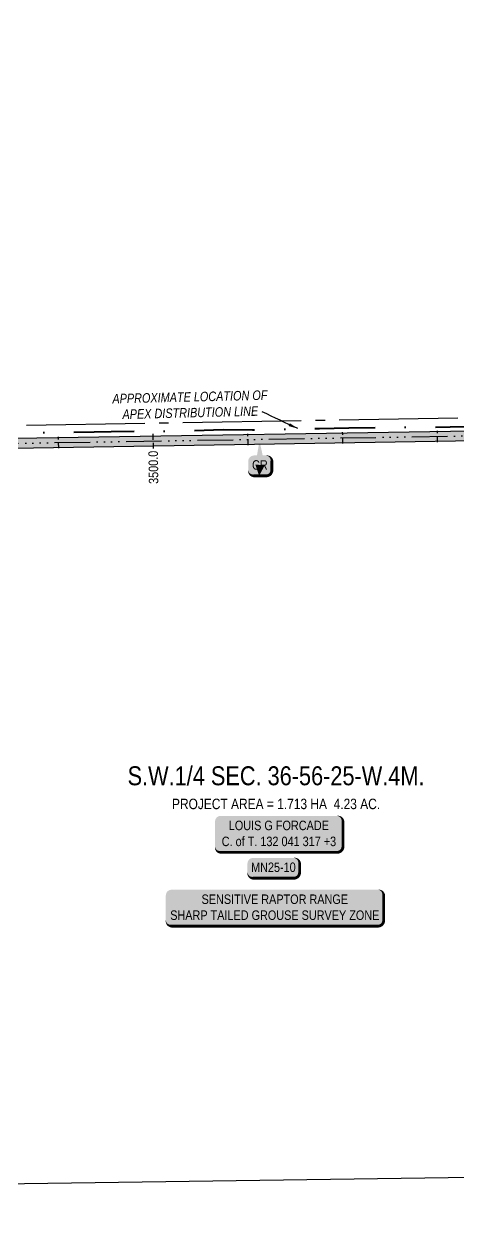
# Model space of a CAD drawing. Extents: x 88833 to 97610, y 5963373 to 5974710.
# Drawn here: x 92459 to 92916, y 5968247 to 5969520 of the extents above; entities that cross this region are included whole.
import ezdxf
from ezdxf.enums import TextEntityAlignment as Align

# ---------------------------------------------------------------- set-up
doc = ezdxf.new("R2010")
doc.units = 0
doc.header["$LTSCALE"] = 5
for name, pattern in [('COOP2', [10, 5, -1, 0, -1, 0, -1, 0, -1, 0, -1]), ('DASHDOT', [25.4, 12.7, -6.35, 0, -6.35]), ('foc-QUARTERLINE', [33, 25, -3, 2, -3]), ('foc-TIELINE', [1.875, 1.25, -0.625])]:
    doc.linetypes.add(name, pattern=pattern)
for name, color, linetype in [('AS-OWNER', 7, 'Continuous'), ('AS-WILDLIFE-BLOCK', 131, 'Continuous'), ('C-SYMBOL', 7, 'Continuous'), ('L-AREAREQUIRED', 7, 'Continuous'), ('L-QSEC', 8, 'foc-QUARTERLINE'), ('L-SEC', 7, 'Continuous'), ('P-APEX RECON PAY ITEMS', 240, 'Continuous'), ('P-APEX RECON-10m BUFFER', 51, 'COOP2'), ('P-APEX RECON-LINE LIST', 240, 'Continuous'), ('P-APEX RECON-URBAN', 30, 'COOP2'), ('P-APEX RECON-WORK AREA', 104, 'Continuous'), ('P-BUFFER-PURPLE', 187, 'foc-TIELINE'), ('P-BUFFER-PURPLE-T', 187, 'Continuous')]:
    doc.layers.add(name, color=color, linetype=linetype)
doc.layers.add('AS-RECON EXISTING', color=151, linetype='DASHDOT', lineweight=40)
doc.layers.add('AS-RECON EXISTING-T', color=151, linetype='Continuous', lineweight=40)
doc.styles.add('1.8', font='ARIALN.TTF', dxfattribs={"height": 2})
doc.styles.add('100L', font='ARIALN.TTF', dxfattribs={"height": 10})
doc.styles.add('175L', font='ARIALN.TTF', dxfattribs={"height": 2})
doc.styles.add('80', font='ARIALN.TTF', dxfattribs={"height": 10})
doc.styles.add('80CG', font='ARIALN.TTF', dxfattribs={"height": 10})
doc.dimstyles.new('Compass 5 000', dxfattribs={"dimscale": 5, "dimtxt": 9, "dimasz": 2, "dimexe": 0.2, "dimexo": 0.0625, "dimgap": 0.5, "dimtad": 0, "dimtih": 1, "dimtoh": 1, "dimzin": 0, "dimdsep": 46, "dimtxsty": '80CG', "dimcen": 0.1, "dimse1": 1, "dimse2": 1, "dimclrd": 256, "dimclrt": 256, "dimaunit": 1, "dimadec": 4, "dimazin": 0, "dimtfac": 0.06, "dimtofl": 0, "dimtmove": 0, "dimatfit": 1, "dimfxl": 0.2, "dimtolj": 1, "dimtzin": 0, "dimlwd": -1, "dimarcsym": 0})

# ---------------------------------------------------------------- blocks, each defined once
blk = doc.blocks.new('*U452')
at = {"true_color": 0xffffa8}
h = blk.add_hatch(color=51, dxfattribs=at)
edge = h.paths.add_edge_path()
edge.add_line((-21.5, -11.5), (21.5, -11.5))
edge.add_arc((21.5, -5.5), 6, 270, 360)
edge.add_line((27.5, -5.5), (27.5, 4))
edge.add_arc((21.5, 4), 6, 0, 90)
edge.add_line((21.5, 10), (-21.5, 10))
edge.add_arc((-21.5, 4), 6, 90, 180)
edge.add_line((-27.5, 4), (-27.5, -5.5))
edge.add_arc((-21.5, -5.5), 6, 180, 270)
at = {"color": 240, "flags": 128}
for points in [[(-24.7, -8.4, 0, 10, 0), (0, 0, 5, 5, 0)], [(21, -6.9, 0, 10, 0), (0, 0, 5, 5, 0)]]:
    blk.add_lwpolyline(points, format="xyseb", dxfattribs=at)
blk.add_lwpolyline([(-21.5, -11.5, 3, 3, 0), (21.5, -11.5, 3, 3, 0.414214), (27.5, -5.5, 3, 3, 0), (27.5, 4, 3, 0, 0.414214), (21.5, 10, 0, 0, 0), (-21.5, 10, 0, 0, 0.414214), (-27.5, 4, 0, 0, 0), (-27.5, -5.5, 0, 3, 0.414214)], format="xyseb", close=True, dxfattribs=at)
at = {"color": 4, "style": '80'}
blk.add_attdef('OTHER_001', (-14.7, -5), '', height=10, dxfattribs=at)
blk = doc.blocks.new('*U493')
h = blk.add_hatch(color=59)
edge = h.paths.add_edge_path()
edge.add_line((-61.5, -20), (61.5, -20))
edge.add_arc((61.5, -14), 6, 270, 360)
edge.add_line((67.5, -14), (67.5, 12.5))
edge.add_arc((61.5, 12.5), 6, 0, 90)
edge.add_line((61.5, 18.5), (-61.5, 18.5))
edge.add_arc((-61.5, 12.5), 6, 90, 180)
edge.add_line((-67.5, 12.5), (-67.5, -14))
edge.add_arc((-61.5, -14), 6, 180, 270)
at = {"color": 1, "flags": 128}
blk.add_lwpolyline([(-61.5, -20, 3, 3, 0), (61.5, -20, 3, 3, 0.414214), (67.5, -14, 3, 3, 0), (67.5, 12.5, 3, 0, 0.414214), (61.5, 18.5, 0, 0, 0), (-61.5, 18.5, 0, 0, 0.414214), (-67.5, 12.5, 0, 0, 0), (-67.5, -14, 0, 3, 0.414214)], format="xyseb", close=True, dxfattribs=at)
blk.add_lwpolyline([(-56, -9.7, 0, 7.5, 0), (0, 0, 0, 0, 0)], format="xyseb", dxfattribs=at)
at = {"color": 1, "style": '80'}
blk.add_attdef('ENTER_TEXT_001', (-36, -5), '', height=10, dxfattribs=at)
blk = doc.blocks.new('*U644')
at = {"true_color": 0xffffa8}
h = blk.add_hatch(color=51, dxfattribs=at)
edge = h.paths.add_edge_path()
edge.add_line((-6.5, -11.5), (6.5, -11.5))
edge.add_arc((6.5, -5.5), 6, 270, 360)
edge.add_line((12.5, -5.5), (12.5, 4))
edge.add_arc((6.5, 4), 6, 0, 90)
edge.add_line((6.5, 10), (-6.5, 10))
edge.add_arc((-6.5, 4), 6, 90, 180)
edge.add_line((-12.5, 4), (-12.5, -5.5))
edge.add_arc((-6.5, -5.5), 6, 180, 270)
at = {"color": 240, "flags": 128}
for points in [[(-0.6, 25.4, 0, 10, 0), (0, 0, 5, 5, 0)], [(-1, -11.4, 0, 10, 0), (0, 0, 5, 5, 0)]]:
    blk.add_lwpolyline(points, format="xyseb", dxfattribs=at)
blk.add_lwpolyline([(-6.5, -11.5, 3, 3, 0), (6.5, -11.5, 3, 3, 0.414214), (12.5, -5.5, 3, 3, 0), (12.5, 4, 3, 0, 0.414214), (6.5, 10, 0, 0, 0), (-6.5, 10, 0, 0, 0.414214), (-12.5, 4, 0, 0, 0), (-12.5, -5.5, 0, 3, 0.414214)], format="xyseb", close=True, dxfattribs=at)
at = {"color": 4, "style": '80'}
blk.add_attdef('OTHER_001', (-14.7, -5), '', height=10, dxfattribs=at)
blk = doc.blocks.new('*U851')
h = blk.add_hatch(color=255)
edge = h.paths.add_edge_path()
edge.add_line((-109, -20), (109, -20))
edge.add_arc((109, -14), 6, 270, 360)
edge.add_line((115, -14), (115, 12.5))
edge.add_arc((109, 12.5), 6, 0, 90)
edge.add_line((109, 18.5), (-109, 18.5))
edge.add_arc((-109, 12.5), 6, 90, 180)
edge.add_line((-115, 12.5), (-115, -14))
edge.add_arc((-109, -14), 6, 180, 270)
at = {"color": 131, "flags": 128}
blk.add_lwpolyline([(-109, -20, 3, 3, 0), (109, -20, 3, 3, 0.414214), (115, -14, 3, 3, 0), (115, 12.5, 3, 0, 0.414214), (109, 18.5, 0, 0, 0), (-109, 18.5, 0, 0, 0.414214), (-115, 12.5, 0, 0, 0), (-115, -14, 0, 3, 0.414214)], format="xyseb", close=True, dxfattribs=at)
at = {"color": 131, "style": '80'}
blk.add_attdef('ENTER_TEXT_001', (-36, -5), '', height=10, dxfattribs=at)

msp = doc.modelspace()

# ---------------------------------------------------------------- hatches: boundary and pattern name
at = {"layer": 'P-APEX RECON-10m BUFFER', "transparency": 33554687}
h = msp.add_hatch(color=256, dxfattribs=at)
h.dxf.hatch_style = 1
h.paths.add_polyline_path([(93116.196, 5968343.674), (93111.721, 5968355.992), (93098.456, 5969077.737), (93102.752, 5969077.816), (93102.387, 5969097.797), (93083.103, 5969097.443), (93083.194, 5969092.467), (92340.783, 5969080.265), (92340.697, 5969085.275), (92320.716, 5969084.932), (92320.802, 5969079.937), (92296.432, 5969079.536), (92296.598, 5969069.546), (92320.973, 5969069.946), (92321.059, 5969064.951), (92331.364, 5969065.128), (92333.037, 5968874.704), (92328.528, 5968871.109), (92299.902, 5968870.846), (92299.985, 5968865.851), (92330.296, 5968866.129), (92338.054, 5968872.314), (92336.36, 5969065.122), (92341.04, 5969065.294), (92340.955, 5969070.275), (93083.378, 5969082.476), (93083.47, 5969077.462), (93088.465, 5969077.554), (93101.761, 5968354.145), (93116.761, 5968312.861)])

# ---------------------------------------------------------------- linework, layer by layer
at = {"layer": 'AS-RECON EXISTING', "flags": 128}
msp.add_lwpolyline([(90576.133, 5969765.732), (90580.125, 5969765.346), (90595.449, 5969765.909), (90603.571, 5969765.91), (90621.434, 5969766.201), (90629.559, 5969766.773), (90634.547, 5969767.21), (90640.317, 5969766.925), (90654.71, 5969767.784), (90661.863, 5969767.854), (90681.11, 5969767.811), (90700.297, 5969767.668), (90720.946, 5969767.542), (90745.572, 5969767.677), (90770.382, 5969768.303), (90797.258, 5969768.445), (90822.324, 5969768.479), (90853.176, 5969768.764), (90886.451, 5969768.285), (90916.762, 5969768.769), (90949.951, 5969769.004), (90983.625, 5969768.763), (91013.295, 5969769.037), (91035.745, 5969769.633), (91064.762, 5969770.163), (91091.321, 5969769.97), (91118.848, 5969769.969), (91152.515, 5969769.985), (91184.967, 5969770.664), (91207.799, 5969770.902), (91232.035, 5969770.791), (91259.54, 5969770.737), (91277.429, 5969770.863), (91292.772, 5969771.112), (91316.654, 5969771.454), (91334.889, 5969771.503), (91360.471, 5969771.27), (91375.455, 5969771.544), (91387.76, 5969771.55), (91391.622, 5969770.989), (91399.13, 5969768.476), (91412.407, 5969758.321), (91422.402, 5969749.424), (91426.81, 5969745.351), (91431.677, 5969740.876), (91435.591, 5969737.211), (91439.639, 5969733.861), (91444.068, 5969731.784), (91448.282, 5969731.342), (91460.804, 5969730.961), (91491.785, 5969732.949), (91499.504, 5969733.457), (91521.558, 5969734.302), (91532.082, 5969734.689), (91543.941, 5969735.162), (91559.869, 5969735.972), (91570.708, 5969736.487), (91588.459, 5969737.51), (91598.858, 5969737.822), (91604.37, 5969738.227), (91610.2, 5969738.255), (91622.642, 5969738.87), (91637.16, 5969739.242), (91654.749, 5969739.769), (91670.884, 5969740.472), (91691.138, 5969740.95), (91707.643, 5969741.738), (91716.16, 5969741.917), (91718.832, 5969742.588), (91721.116, 5969743.799), (91722.471, 5969745.332), (91724.288, 5969747.606), (91726.82, 5969754.995), (91730.416, 5969768.722), (91733.063, 5969775.089), (91734.83, 5969778.595), (91736.886, 5969781.259), (91739.475, 5969784.664), (91741.981, 5969787.807), (91745.848, 5969791.427), (91749.508, 5969792.167), (91752.139, 5969792.091), (91758.604, 5969792.088), (91776.751, 5969792.441), (91803.011, 5969792.824), (91825.439, 5969793.065), (91853.581, 5969793.526), (91885.986, 5969793.99), (91906.697, 5969797.598), (91932.81, 5969796.431), (91955.363, 5969794.739), (91964.055, 5969794.915), (91977.689, 5969795.023), (91990.009, 5969795.073), (92010.618, 5969795.404), (92034.664, 5969795.635), (92060.109, 5969796.293), (92084.597, 5969796.835), (92104.826, 5969796.858), (92119.958, 5969796.564), (92122.644, 5969797.033), (92124.013, 5969796.949), (92127.105, 5969796.857), (92129.316, 5969796.649), (92138.113, 5969796.683), (92149.213, 5969796.89), (92176.976, 5969797.51), (92190.584, 5969797.406), (92210.996, 5969797.406), (92215.588, 5969797.343), (92225.232, 5969797.406), (92229, 5969796.569), (92232.862, 5969795.489), (92236.649, 5969793.307), (92238.216, 5969791.425), (92239.154, 5969789.978), (92241.291, 5969783.894), (92241.894, 5969774.347), (92242.478, 5969762.866), (92242.899, 5969753.17), (92243.053, 5969746.642), (92243.293, 5969743.868), (92243.659, 5969738.673), (92243.971, 5969732.131), (92244.466, 5969723.302), (92245.003, 5969714.507), (92245.469, 5969706.336), (92246.041, 5969693.5), (92246.441, 5969683.86), (92246.791, 5969671.88), (92246.98, 5969662.99), (92247.325, 5969650.395), (92247.618, 5969641.347), (92247.588, 5969615.812), (92248.004, 5969605.461), (92247.988, 5969585.385), (92247.955, 5969558.064), (92248.024, 5969539.146), (92248.131, 5969517.732), (92248.342, 5969504.112), (92248.326, 5969492.199), (92248.766, 5969469.888), (92249.118, 5969447.655), (92249.314, 5969423.77), (92249.907, 5969403.476), (92250.575, 5969380.521), (92251.127, 5969356.792), (92251.315, 5969329.622), (92251.625, 5969305.247), (92252.244, 5969275.314), (92252.506, 5969248.343), (92253.105, 5969226.369), (92253.367, 5969205.621), (92253.601, 5969188.344), (92253.695, 5969165.002), (92254.008, 5969141.371), (92254.059, 5969126.191), (92253.787, 5969112.148), (92253.263, 5969101.438), (92253.359, 5969094.992), (92254.083, 5969091.898), (92255.561, 5969089.798), (92256.957, 5969088.479), (92259.048, 5969086.855), (92261.346, 5969085.807), (92266.974, 5969085.063), (92274.269, 5969085.256), (92284.734, 5969085.399), (92299.782, 5969085.707), (92322.094, 5969086.041), (92345.747, 5969086.472), (92368.294, 5969086.649), (92396.093, 5969087.014), (92421.818, 5969087.379), (92447.847, 5969087.422), (92483.989, 5969088.434), (92509.687, 5969088.681), (92532.691, 5969089.316), (92550.589, 5969089.391), (92576.592, 5969089.844), (92606.968, 5969089.895), (92633.388, 5969090.539), (92668.517, 5969091.482), (92699.58, 5969091.388), (92732.263, 5969092.096), (92770.167, 5969092.657), (92801.307, 5969093.334), (92844.354, 5969093.929), (92880.045, 5969094.061), (92923.468, 5969094.721), (92968.478, 5969095.05), (93007.309, 5969096.087), (93046.883, 5969096.559), (93080.818, 5969096.99)], dxfattribs=at)
at = {"layer": 'L-QSEC', "flags": 128}
msp.add_lwpolyline([(92296.201, 5969093.434), (93908.203, 5969120.555)], dxfattribs=at)
at = {"layer": 'L-SEC', "flags": 128}
msp.add_lwpolyline([(92309.498, 5968293.703), (93924.307, 5968316.486)], dxfattribs=at)
at = {"layer": 'P-APEX RECON-URBAN', "ltscale": 1.5, "flags": 128}
msp.add_lwpolyline([(89862.314, 5969420.078), (89867.21, 5969428.525), (89870.142, 5969432.838), (89871.234, 5969440.262), (89870.986, 5969451.312), (89869.214, 5969465.882), (89874.382, 5969505.038), (89878.807, 5969544.864), (89884.151, 5969585.191), (89892.206, 5969617.101), (89902.642, 5969647.039), (89920.512, 5969655.252), (90029.926, 5969662.38), (90138.481, 5969668.858), (90357.817, 5969689.033), (90562.775, 5969696.814), (90589.96, 5969720.186), (90720.273, 5969722.879), (90776.006, 5969735.867), (91186.503, 5969696.002), (91462.207, 5969691.78), (92125.726, 5969704.862), (92128.773, 5969486.17), (92217.364, 5969300.618), (92221.268, 5969073.304), (93093.277, 5969087.636), (93106.741, 5968355.069), (93124.698, 5968305.644), (93129.217, 5968093.237), (93161.833, 5968029.817), (93132.245, 5967948.401), (93140.258, 5967559.937), (93144.056, 5967553.379), (93150.54, 5967550.023), (93471.989, 5967554.975), (93537.11, 5967530.142), (93807.323, 5967535.904), (93870.968, 5967527.576), (94192.337, 5967535.661), (94197.923, 5967257.788), (94078.168, 5967114.695), (94085.554, 5966738.872), (94086.156, 5966675.15), (93941.517, 5966671.159), (93944.01, 5966553.478), (93958.044, 5965888.32), (93972.598, 5965166.717), (93975.555, 5965146.731), (93977.138, 5965068.998), (93975.008, 5965048.86), (93989.037, 5964391.951), (94052.05, 5964393.271), (94345.155, 5964399.496), (94346.843, 5964325.417), (94351.149, 5964301.36), (94401.947, 5964302.5), (94446.672, 5964297.431), (95465.604, 5964319.323)], dxfattribs=at)
at = {"layer": 'P-APEX RECON-WORK AREA', "flags": 128}
msp.add_lwpolyline([(93083.194, 5969092.467), (92340.783, 5969080.265), (92340.697, 5969085.275), (92320.716, 5969084.932), (92320.802, 5969079.937), (92296.432, 5969079.536), (92296.598, 5969069.546), (92320.973, 5969069.946), (92321.059, 5969064.951), (92331.364, 5969065.128), (92333.037, 5968874.704), (92328.528, 5968871.109), (92299.902, 5968870.846), (92299.985, 5968865.851), (92330.296, 5968866.129), (92338.054, 5968872.314), (92336.36, 5969065.122), (92341.04, 5969065.294), (92340.955, 5969070.275), (93083.378, 5969082.476)], dxfattribs=at)
at = {"layer": 'P-BUFFER-PURPLE'}
for p, q in [((92495.214, 5969071.811), (92495.017, 5969083.799)), ((92595.154, 5969071.454), (92594.892, 5969087.44)), ((92695.028, 5969075.095), (92694.831, 5969087.083)), ((92794.935, 5969076.737), (92794.738, 5969088.725)), ((92894.842, 5969078.378), (92894.645, 5969090.367))]:
    msp.add_line(p, q, dxfattribs=at)

# ---------------------------------------------------------------- block references
at = {"layer": 'AS-OWNER', "color": 5}
ref = msp.add_blockref('*U493', (92727.527, 5968665.281), dxfattribs=at)
ref.add_attrib('ENTER_TEXT_001', 'LOUIS G FORCADE', (92674.594, 5968668.7), dxfattribs={"layer": '0', "color": 1, "height": 10, "style": '80'})
ref.add_attrib('ENTER_TEXT_002', 'C. of T. 132 041 317 +3', (92667.172, 5968651.856), dxfattribs={"layer": '0', "color": 1, "height": 10, "style": '80'})
at = {"layer": 'AS-WILDLIFE-BLOCK'}
ref = msp.add_blockref('*U851', (92723.102, 5968587.367), dxfattribs=dict(at, xscale=0.9992045070000001, yscale=0.9992045070000001, zscale=0.9992045070000001))
ref.add_attrib('ENTER_TEXT_001', 'SENSITIVE RAPTOR RANGE', (92645.879, 5968590.783), dxfattribs={"layer": '0', "color": 131, "height": 9.99205, "style": '80'})
ref.add_attrib('ENTER_TEXT_002', 'SHARP TAILED GROUSE SURVEY ZONE', (92612.808, 5968573.952), dxfattribs={"layer": '0', "color": 131, "height": 9.99205, "style": '80'})
at = {"layer": 'P-APEX RECON PAY ITEMS'}
ref = msp.add_blockref('*U644', (92707.594, 5969054.192), dxfattribs=at)
ref.add_attrib('OTHER_001', 'CR', (92699.132, 5969049.189), dxfattribs={"layer": '0', "color": 4, "height": 10, "style": '80'})
at = {"layer": 'P-APEX RECON-LINE LIST'}
ref = msp.add_blockref('*U452', (92721.802, 5968629.464), dxfattribs=at)
ref.add_attrib('OTHER_001', 'MN25-10', (92698.105, 5968624.529), dxfattribs={"layer": '0', "color": 4, "height": 10, "style": '80'})

# ---------------------------------------------------------------- texts
at = {"layer": 'AS-RECON EXISTING-T', "insert": (92551.662, 5969129.075), "char_height": 10, "attachment_point": 1, "rotation": 1.394887, "style": '100L'}
msp.add_mtext_dynamic_manual_height_columns('\\pi0.05;{\\fArial Narrow|b0|i1|c0|p34;APPROXIMATE LOCATION OF\\P\\pi10.265;APEX DISTRIBUTION LINE}', width=164.25416, gutter_width=50, heights=[0], dxfattribs=at)
at = {"layer": 'C-SYMBOL', "color": 3, "style": '175L'}
msp.add_text('S.W.1/4 SEC. 36-56-25-W.4M.', height=20, dxfattribs=at).set_placement((92724.463, 5968710.079), align=Align.BOTTOM_CENTER)
at = {"layer": 'L-AREAREQUIRED', "color": 5, "style": '100L'}
msp.add_text('PROJECT AREA = 1.713 HA  4.23 AC.', height=11, dxfattribs=at).set_placement((92724.463, 5968687.579), align=Align.BOTTOM_CENTER)
at = {"layer": 'P-BUFFER-PURPLE-T', "style": '1.8'}
msp.add_text('3500.0', height=9.992, rotation=90.941578, dxfattribs=at).set_placement((92595.06, 5969051.695), align=Align.MIDDLE_CENTER)

# ---------------------------------------------------------------- leaders
at = {"layer": 'AS-RECON EXISTING-T', "path_type": 1}
msp.add_leader([(92747.38, 5969092.507), (92709.95, 5969110.25)], dimstyle='Compass 5 000', override={"dimgap": 0.5, "dimtad": 0}, dxfattribs=at)

doc.saveas('drawing.dxf')
